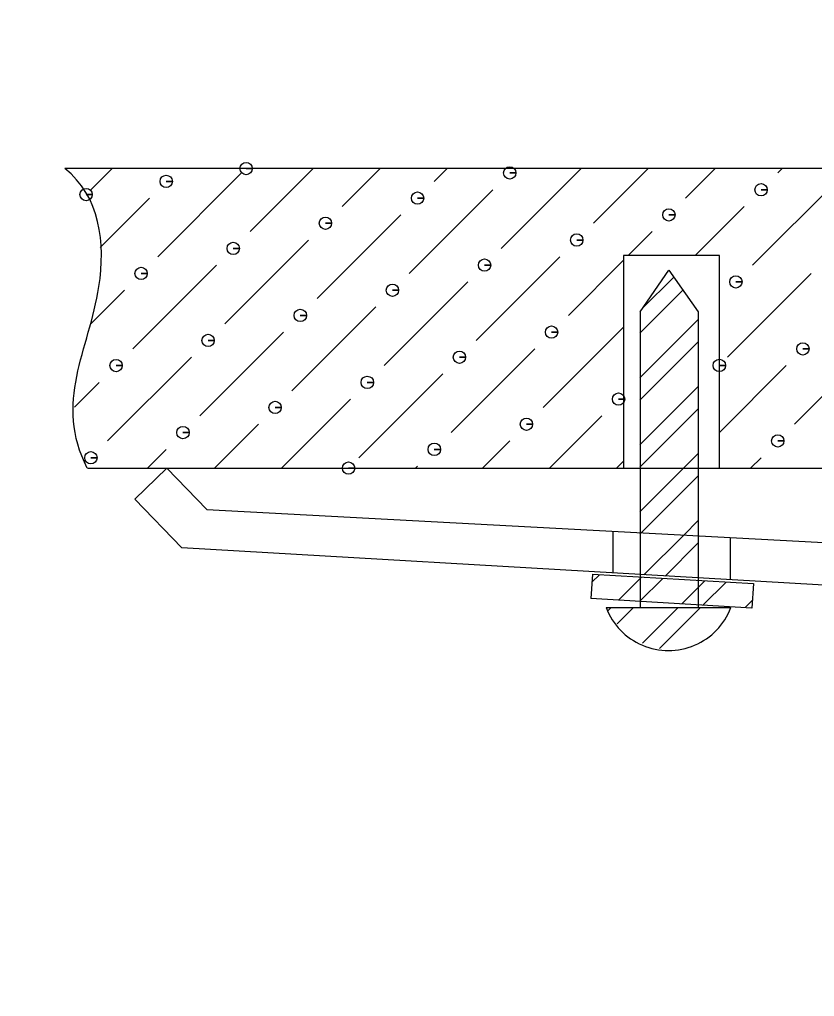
# Model space of a CAD drawing. Header units: millimetres. Extents: x 134 to 1547, y 290 to 1281.
# Drawn here: x 1051.46 to 1077.65, y 975.1 to 1007.29 of the extents above; entities that cross this region are included whole.
import ezdxf

# ---------------------------------------------------------------- set-up
doc = ezdxf.new("R2010")
doc.units = ezdxf.units.MM
doc.layers.add('細實線', color=1, linetype='Continuous', lineweight=13)
doc.styles.add('DIM', font='txt.shx', dxfattribs={"width": 0.7, "bigfont": 'chineset.shx'})
doc.dimstyles.new('mm+in', dxfattribs={"dimscale": 3, "dimtxt": 4, "dimasz": 2.5, "dimexe": 1.25, "dimexo": 0.625, "dimgap": 2, "dimtad": 1, "dimdec": 1, "dimtxsty": 'DIM', "dimcen": 0, "dimclrd": 1, "dimclre": 1, "dimclrt": 3, "dimadec": 0, "dimazin": 0, "dimtfac": 1, "dimtdec": 1, "dimtofl": 0, "dimtmove": 0, "dimatfit": 3, "dimfxl": 1, "dimlwd": -1, "dimarcsym": 0})

# ---------------------------------------------------------------- blocks, each defined once
blk = doc.blocks.new('*D27')
at = {"color": 1, "lineweight": -2}
for p, q in [((458.467, 819.569), (458.467, 1087.531)), ((1207.767, 819.569), (1207.767, 1087.531))]:
    blk.add_line(p, q, dxfattribs=at)
at = {"color": 1}
blk.add_line((467.217, 1083.156), (1199.017, 1083.156), dxfattribs=at)
for points in [[(467.217, 1084.615), (467.217, 1081.698), (458.467, 1083.156)], [(1199.017, 1081.698), (1199.017, 1084.615), (1207.767, 1083.156)]]:
    blk.add_solid(points, dxfattribs=at)
at = {"layer": 'Defpoints', "color": 0}
for p in [(1207.767, 1083.156), (458.467, 817.381), (1207.767, 817.381)]:
    blk.add_point(p, dxfattribs=at)
at = {"color": 3, "insert": (824.276, 1097.156), "char_height": 14, "attachment_point": 5, "style": 'DIM'}
blk.add_mtext('749.3mm [29 1/2"]', dxfattribs=at)
blk = doc.blocks.new('*D28')
at = {"color": 1, "lineweight": -2}
for p, q in [((452.117, 819.569), (452.117, 1133.93)), ((1214.117, 819.569), (1214.117, 1133.93))]:
    blk.add_line(p, q, dxfattribs=at)
at = {"color": 1}
blk.add_line((460.867, 1129.555), (1205.367, 1129.555), dxfattribs=at)
for points in [[(460.867, 1131.013), (460.867, 1128.096), (452.117, 1129.555)], [(1205.367, 1128.096), (1205.367, 1131.013), (1214.117, 1129.555)]]:
    blk.add_solid(points, dxfattribs=at)
at = {"layer": 'Defpoints', "color": 0}
for p in [(1214.117, 1129.555), (452.117, 817.381), (1214.117, 817.381)]:
    blk.add_point(p, dxfattribs=at)
at = {"color": 3, "insert": (825.75, 1143.555), "char_height": 14, "attachment_point": 5, "style": 'DIM'}
blk.add_mtext('762mm [30"]', dxfattribs=at)
blk = doc.blocks.new('*D29')
at = {"color": 1, "lineweight": -2}
for p, q in [((445.767, 819.569), (445.767, 1198.34)), ((1220.467, 819.569), (1220.467, 1198.34))]:
    blk.add_line(p, q, dxfattribs=at)
at = {"color": 1}
blk.add_line((454.517, 1193.965), (1211.717, 1193.965), dxfattribs=at)
for points in [[(454.517, 1195.423), (454.517, 1192.506), (445.767, 1193.965)], [(1211.717, 1192.506), (1211.717, 1195.423), (1220.467, 1193.965)]]:
    blk.add_solid(points, dxfattribs=at)
at = {"layer": 'Defpoints', "color": 0}
for p in [(1220.467, 1193.965), (445.767, 817.381), (1220.467, 817.381)]:
    blk.add_point(p, dxfattribs=at)
at = {"color": 3, "insert": (844.093, 1207.965), "char_height": 14, "attachment_point": 5, "style": 'DIM'}
blk.add_mtext('774.7mm [30 1/2"]', dxfattribs=at)

msp = doc.modelspace()

# ---------------------------------------------------------------- linework, layer by layer
at = {"layer": '細實線'}
for points, knots in [([(1058.92469, 1002.38044), (1058.92469, 1002.38044), (1059.12802, 1002.38044), (1059.12802, 1002.38044), (1059.12802, 1002.38044), (1059.12802, 1002.49222), (1059.03686, 1002.58378), (1058.92469, 1002.58378), (1058.92469, 1002.58378), (1058.81292, 1002.58378), (1058.72176, 1002.49222), (1058.72176, 1002.38044), (1058.72176, 1002.38044), (1058.72176, 1002.26827), (1058.81292, 1002.17711), (1058.92469, 1002.17711), (1058.92469, 1002.17711), (1059.03686, 1002.17711), (1059.12802, 1002.26827), (1059.12802, 1002.38044), (1059.12802, 1002.38044), (1059.12802, 1002.38044), (1058.92469, 1002.38044), (1058.92469, 1002.38044)], [0, 0, 0, 0, 0.14285714, 0.14285714, 0.14285714, 0.14285715, 0.28571429, 0.28571429, 0.28571429, 0.2857143, 0.42857143, 0.42857143, 0.42857143, 0.42857144, 0.57142857, 0.57142857, 0.57142857, 0.57142858, 0.71428571, 0.71428571, 0.71428571, 0.71428572, 1, 1, 1, 1]), ([(1053.69434, 992.50991), (1052.58057, 994.65342), (1053.75736, 996.41841), (1054.07762, 998.49295), (1054.07762, 998.49295), (1054.2972, 999.91469), (1054.11329, 1001.48388), (1052.95275, 1002.37846)], [0, 0, 0, 0, 0.33333333, 0.33333333, 0.33333333, 0.33333334, 1, 1, 1, 1]), ([(1056.29485, 1001.95793), (1056.29485, 1001.95793), (1056.49818, 1001.95793), (1056.49818, 1001.95793), (1056.49818, 1001.95793), (1056.49818, 1002.0697), (1056.40702, 1002.16126), (1056.29485, 1002.16126), (1056.29485, 1002.16126), (1056.18308, 1002.16126), (1056.09191, 1002.0697), (1056.09191, 1001.95793), (1056.09191, 1001.95793), (1056.09191, 1001.84615), (1056.18308, 1001.75459), (1056.29485, 1001.75459), (1056.29485, 1001.75459), (1056.40702, 1001.75459), (1056.49818, 1001.84615), (1056.49818, 1001.95793), (1056.49818, 1001.95793), (1056.49818, 1001.95793), (1056.29485, 1001.95793), (1056.29485, 1001.95793)], [0, 0, 0, 0, 0.14285714, 0.14285714, 0.14285714, 0.14285715, 0.28571429, 0.28571429, 0.28571429, 0.2857143, 0.42857143, 0.42857143, 0.42857143, 0.42857144, 0.57142857, 0.57142857, 0.57142857, 0.57142858, 0.71428571, 0.71428571, 0.71428571, 0.71428572, 1, 1, 1, 1]), ([(1067.60932, 1002.23379), (1067.60932, 1002.23379), (1067.81225, 1002.23379), (1067.81225, 1002.23379), (1067.81225, 1002.23379), (1067.81225, 1002.34596), (1067.72109, 1002.43712), (1067.60932, 1002.43712), (1067.60932, 1002.43712), (1067.49715, 1002.43712), (1067.40598, 1002.34596), (1067.40598, 1002.23379), (1067.40598, 1002.23379), (1067.40598, 1002.12202), (1067.49715, 1002.03086), (1067.60932, 1002.03086), (1067.60932, 1002.03086), (1067.72109, 1002.03086), (1067.81225, 1002.12202), (1067.81225, 1002.23379), (1067.81225, 1002.23379), (1067.81225, 1002.23379), (1067.60932, 1002.23379), (1067.60932, 1002.23379)], [0, 0, 0, 0, 0.14285714, 0.14285714, 0.14285714, 0.14285715, 0.28571429, 0.28571429, 0.28571429, 0.2857143, 0.42857143, 0.42857143, 0.42857143, 0.42857144, 0.57142857, 0.57142857, 0.57142857, 0.57142858, 0.71428571, 0.71428571, 0.71428571, 0.71428572, 1, 1, 1, 1]), ([(1075.88847, 1001.68166), (1075.88847, 1001.68166), (1076.0918, 1001.68166), (1076.0918, 1001.68166), (1076.0918, 1001.68166), (1076.0918, 1001.79344), (1076.00024, 1001.8846), (1075.88847, 1001.8846), (1075.88847, 1001.8846), (1075.7763, 1001.8846), (1075.68513, 1001.79344), (1075.68513, 1001.68166), (1075.68513, 1001.68166), (1075.68513, 1001.56949), (1075.7763, 1001.47833), (1075.88847, 1001.47833), (1075.88847, 1001.47833), (1076.00024, 1001.47833), (1076.0918, 1001.56949), (1076.0918, 1001.68166), (1076.0918, 1001.68166), (1076.0918, 1001.68166), (1075.88847, 1001.68166), (1075.88847, 1001.68166)], [0, 0, 0, 0, 0.14285714, 0.14285714, 0.14285714, 0.14285715, 0.28571429, 0.28571429, 0.28571429, 0.2857143, 0.42857143, 0.42857143, 0.42857143, 0.42857144, 0.57142857, 0.57142857, 0.57142857, 0.57142858, 0.71428571, 0.71428571, 0.71428571, 0.71428572, 1, 1, 1, 1]), ([(1053.65232, 1001.52193), (1053.65232, 1001.52193), (1053.85565, 1001.52193), (1053.85565, 1001.52193), (1053.85565, 1001.52193), (1053.85565, 1001.6341), (1053.7641, 1001.72526), (1053.65232, 1001.72526), (1053.65232, 1001.72526), (1053.54015, 1001.72526), (1053.44899, 1001.6341), (1053.44899, 1001.52193), (1053.44899, 1001.52193), (1053.44899, 1001.41016), (1053.54015, 1001.31899), (1053.65232, 1001.31899), (1053.65232, 1001.31899), (1053.7641, 1001.31899), (1053.85565, 1001.41016), (1053.85565, 1001.52193), (1053.85565, 1001.52193), (1053.85565, 1001.52193), (1053.65232, 1001.52193), (1053.65232, 1001.52193)], [0, 0, 0, 0, 0.14285714, 0.14285714, 0.14285714, 0.14285715, 0.28571429, 0.28571429, 0.28571429, 0.2857143, 0.42857143, 0.42857143, 0.42857143, 0.42857144, 0.57142857, 0.57142857, 0.57142857, 0.57142858, 0.71428571, 0.71428571, 0.71428571, 0.71428572, 1, 1, 1, 1]), ([(1064.57281, 1001.405), (1064.57281, 1001.405), (1064.77614, 1001.405), (1064.77614, 1001.405), (1064.77614, 1001.405), (1064.77614, 1001.51717), (1064.68498, 1001.60834), (1064.57281, 1001.60834), (1064.57281, 1001.60834), (1064.46104, 1001.60834), (1064.36987, 1001.51717), (1064.36987, 1001.405), (1064.36987, 1001.405), (1064.36987, 1001.29323), (1064.46104, 1001.20167), (1064.57281, 1001.20167), (1064.57281, 1001.20167), (1064.68498, 1001.20167), (1064.77614, 1001.29323), (1064.77614, 1001.405), (1064.77614, 1001.405), (1064.77614, 1001.405), (1064.57281, 1001.405), (1064.57281, 1001.405)], [0, 0, 0, 0, 0.14285714, 0.14285714, 0.14285714, 0.14285715, 0.28571429, 0.28571429, 0.28571429, 0.2857143, 0.42857143, 0.42857143, 0.42857143, 0.42857144, 0.57142857, 0.57142857, 0.57142857, 0.57142858, 0.71428571, 0.71428571, 0.71428571, 0.71428572, 1, 1, 1, 1]), ([(1072.85236, 1000.85406), (1072.85236, 1000.85406), (1073.05529, 1000.85406), (1073.05529, 1000.85406), (1073.05529, 1000.85406), (1073.05529, 1000.96584), (1072.96413, 1001.057), (1072.85236, 1001.057), (1072.85236, 1001.057), (1072.74019, 1001.057), (1072.64902, 1000.96584), (1072.64902, 1000.85406), (1072.64902, 1000.85406), (1072.64902, 1000.7419), (1072.74019, 1000.65073), (1072.85236, 1000.65073), (1072.85236, 1000.65073), (1072.96413, 1000.65073), (1073.05529, 1000.7419), (1073.05529, 1000.85406), (1073.05529, 1000.85406), (1073.05529, 1000.85406), (1072.85236, 1000.85406), (1072.85236, 1000.85406)], [0, 0, 0, 0, 0.14285714, 0.14285714, 0.14285714, 0.14285715, 0.28571429, 0.28571429, 0.28571429, 0.2857143, 0.42857143, 0.42857143, 0.42857143, 0.42857144, 0.57142857, 0.57142857, 0.57142857, 0.57142858, 0.71428571, 0.71428571, 0.71428571, 0.71428572, 1, 1, 1, 1]), ([(1061.53868, 1000.5786), (1061.53868, 1000.5786), (1061.74162, 1000.5786), (1061.74162, 1000.5786), (1061.74162, 1000.5786), (1061.74162, 1000.68997), (1061.65045, 1000.78153), (1061.53868, 1000.78153), (1061.53868, 1000.78153), (1061.42651, 1000.78153), (1061.33535, 1000.68997), (1061.33535, 1000.5786), (1061.33535, 1000.5786), (1061.33535, 1000.46603), (1061.42651, 1000.37487), (1061.53868, 1000.37487), (1061.53868, 1000.37487), (1061.65045, 1000.37487), (1061.74162, 1000.46603), (1061.74162, 1000.5786), (1061.74162, 1000.5786), (1061.74162, 1000.5786), (1061.53868, 1000.5786), (1061.53868, 1000.5786)], [0, 0, 0, 0, 0.14285714, 0.14285714, 0.14285714, 0.14285715, 0.28571429, 0.28571429, 0.28571429, 0.2857143, 0.42857143, 0.42857143, 0.42857143, 0.42857144, 0.57142857, 0.57142857, 0.57142857, 0.57142858, 0.71428571, 0.71428571, 0.71428571, 0.71428572, 1, 1, 1, 1]), ([(1069.81664, 1000.02528), (1069.81664, 1000.02528), (1070.01958, 1000.02528), (1070.01958, 1000.02528), (1070.01958, 1000.02528), (1070.01958, 1000.13705), (1069.92841, 1000.22821), (1069.81664, 1000.22821), (1069.81664, 1000.22821), (1069.70447, 1000.22821), (1069.61331, 1000.13705), (1069.61331, 1000.02528), (1069.61331, 1000.02528), (1069.61331, 999.91311), (1069.70447, 999.82195), (1069.81664, 999.82195), (1069.81664, 999.82195), (1069.92841, 999.82195), (1070.01958, 999.91311), (1070.01958, 1000.02528), (1070.01958, 1000.02528), (1070.01958, 1000.02528), (1069.81664, 1000.02528), (1069.81664, 1000.02528)], [0, 0, 0, 0, 0.14285714, 0.14285714, 0.14285714, 0.14285715, 0.28571429, 0.28571429, 0.28571429, 0.2857143, 0.42857143, 0.42857143, 0.42857143, 0.42857144, 0.57142857, 0.57142857, 0.57142857, 0.57142858, 0.71428571, 0.71428571, 0.71428571, 0.71428572, 1, 1, 1, 1]), ([(1058.50257, 999.74902), (1058.50257, 999.74902), (1058.7055, 999.74902), (1058.7055, 999.74902), (1058.7055, 999.74902), (1058.7055, 999.86079), (1058.61434, 999.95235), (1058.50257, 999.95235), (1058.50257, 999.95235), (1058.3904, 999.95235), (1058.29924, 999.86079), (1058.29924, 999.74902), (1058.29924, 999.74902), (1058.29924, 999.63685), (1058.3904, 999.54608), (1058.50257, 999.54608), (1058.50257, 999.54608), (1058.61434, 999.54608), (1058.7055, 999.63685), (1058.7055, 999.74902), (1058.7055, 999.74902), (1058.7055, 999.74902), (1058.50257, 999.74902), (1058.50257, 999.74902)], [0, 0, 0, 0, 0.14285714, 0.14285714, 0.14285714, 0.14285715, 0.28571429, 0.28571429, 0.28571429, 0.2857143, 0.42857143, 0.42857143, 0.42857143, 0.42857144, 0.57142857, 0.57142857, 0.57142857, 0.57142858, 0.71428571, 0.71428571, 0.71428571, 0.71428572, 1, 1, 1, 1]), ([(1066.78172, 999.19808), (1066.78172, 999.19808), (1066.98505, 999.19808), (1066.98505, 999.19808), (1066.98505, 999.19808), (1066.98505, 999.31025), (1066.89349, 999.40141), (1066.78172, 999.40141), (1066.78172, 999.40141), (1066.66955, 999.40141), (1066.57839, 999.31025), (1066.57839, 999.19808), (1066.57839, 999.19808), (1066.57839, 999.0863), (1066.66955, 998.99514), (1066.78172, 998.99514), (1066.78172, 998.99514), (1066.89349, 998.99514), (1066.98505, 999.0863), (1066.98505, 999.19808), (1066.98505, 999.19808), (1066.98505, 999.19808), (1066.78172, 999.19808), (1066.78172, 999.19808)], [0, 0, 0, 0, 0.14285714, 0.14285714, 0.14285714, 0.14285715, 0.28571429, 0.28571429, 0.28571429, 0.2857143, 0.42857143, 0.42857143, 0.42857143, 0.42857144, 0.57142857, 0.57142857, 0.57142857, 0.57142858, 0.71428571, 0.71428571, 0.71428571, 0.71428572, 1, 1, 1, 1]), ([(1055.46804, 998.92181), (1055.46804, 998.92181), (1055.67138, 998.92181), (1055.67138, 998.92181), (1055.67138, 998.92181), (1055.67138, 999.03359), (1055.57982, 999.12475), (1055.46804, 999.12475), (1055.46804, 999.12475), (1055.35587, 999.12475), (1055.26471, 999.03359), (1055.26471, 998.92181), (1055.26471, 998.92181), (1055.26471, 998.80964), (1055.35587, 998.71848), (1055.46804, 998.71848), (1055.46804, 998.71848), (1055.57982, 998.71848), (1055.67138, 998.80964), (1055.67138, 998.92181), (1055.67138, 998.92181), (1055.67138, 998.92181), (1055.46804, 998.92181), (1055.46804, 998.92181)], [0, 0, 0, 0, 0.14285714, 0.14285714, 0.14285714, 0.14285715, 0.28571429, 0.28571429, 0.28571429, 0.2857143, 0.42857143, 0.42857143, 0.42857143, 0.42857144, 0.57142857, 0.57142857, 0.57142857, 0.57142858, 0.71428571, 0.71428571, 0.71428571, 0.71428572, 1, 1, 1, 1]), ([(1075.05928, 998.64516), (1075.05928, 998.64516), (1075.26222, 998.64516), (1075.26222, 998.64516), (1075.26222, 998.64516), (1075.26222, 998.75732), (1075.17106, 998.84849), (1075.05928, 998.84849), (1075.05928, 998.84849), (1074.94711, 998.84849), (1074.85595, 998.75732), (1074.85595, 998.64516), (1074.85595, 998.64516), (1074.85595, 998.53338), (1074.94711, 998.44222), (1075.05928, 998.44222), (1075.05928, 998.44222), (1075.17106, 998.44222), (1075.26222, 998.53338), (1075.26222, 998.64516), (1075.26222, 998.64516), (1075.26222, 998.64516), (1075.05928, 998.64516), (1075.05928, 998.64516)], [0, 0, 0, 0, 0.14285714, 0.14285714, 0.14285714, 0.14285715, 0.28571429, 0.28571429, 0.28571429, 0.2857143, 0.42857143, 0.42857143, 0.42857143, 0.42857144, 0.57142857, 0.57142857, 0.57142857, 0.57142858, 0.71428571, 0.71428571, 0.71428571, 0.71428572, 1, 1, 1, 1]), ([(1063.74561, 998.36889), (1063.74561, 998.36889), (1063.94854, 998.36889), (1063.94854, 998.36889), (1063.94854, 998.36889), (1063.94854, 998.48067), (1063.85738, 998.57183), (1063.74561, 998.57183), (1063.74561, 998.57183), (1063.63344, 998.57183), (1063.54228, 998.48067), (1063.54228, 998.36889), (1063.54228, 998.36889), (1063.54228, 998.25672), (1063.63344, 998.16556), (1063.74561, 998.16556), (1063.74561, 998.16556), (1063.85738, 998.16556), (1063.94854, 998.25672), (1063.94854, 998.36889), (1063.94854, 998.36889), (1063.94854, 998.36889), (1063.74561, 998.36889), (1063.74561, 998.36889)], [0, 0, 0, 0, 0.14285714, 0.14285714, 0.14285714, 0.14285715, 0.28571429, 0.28571429, 0.28571429, 0.2857143, 0.42857143, 0.42857143, 0.42857143, 0.42857144, 0.57142857, 0.57142857, 0.57142857, 0.57142858, 0.71428571, 0.71428571, 0.71428571, 0.71428572, 1, 1, 1, 1]), ([(1060.71108, 997.54169), (1060.71108, 997.54169), (1060.91441, 997.54169), (1060.91441, 997.54169), (1060.91441, 997.54169), (1060.91441, 997.65386), (1060.82325, 997.74502), (1060.71108, 997.74502), (1060.71108, 997.74502), (1060.59931, 997.74502), (1060.50775, 997.65386), (1060.50775, 997.54169), (1060.50775, 997.54169), (1060.50775, 997.42992), (1060.59931, 997.33876), (1060.71108, 997.33876), (1060.71108, 997.33876), (1060.82325, 997.33876), (1060.91441, 997.42992), (1060.91441, 997.54169), (1060.91441, 997.54169), (1060.91441, 997.54169), (1060.71108, 997.54169), (1060.71108, 997.54169)], [0, 0, 0, 0, 0.14285714, 0.14285714, 0.14285714, 0.14285715, 0.28571429, 0.28571429, 0.28571429, 0.2857143, 0.42857143, 0.42857143, 0.42857143, 0.42857144, 0.57142857, 0.57142857, 0.57142857, 0.57142858, 0.71428571, 0.71428571, 0.71428571, 0.71428572, 1, 1, 1, 1]), ([(1068.98904, 996.99075), (1068.98904, 996.99075), (1069.19238, 996.99075), (1069.19238, 996.99075), (1069.19238, 996.99075), (1069.19238, 997.10292), (1069.10082, 997.19408), (1068.98904, 997.19408), (1068.98904, 997.19408), (1068.87727, 997.19408), (1068.78571, 997.10292), (1068.78571, 996.99075), (1068.78571, 996.99075), (1068.78571, 996.87898), (1068.87727, 996.78742), (1068.98904, 996.78742), (1068.98904, 996.78742), (1069.10082, 996.78742), (1069.19238, 996.87898), (1069.19238, 996.99075), (1069.19238, 996.99075), (1069.19238, 996.99075), (1068.98904, 996.99075), (1068.98904, 996.99075)], [0, 0, 0, 0, 0.14285714, 0.14285714, 0.14285714, 0.14285715, 0.28571429, 0.28571429, 0.28571429, 0.2857143, 0.42857143, 0.42857143, 0.42857143, 0.42857144, 0.57142857, 0.57142857, 0.57142857, 0.57142858, 0.71428571, 0.71428571, 0.71428571, 0.71428572, 1, 1, 1, 1]), ([(1057.67497, 996.71449), (1057.67497, 996.71449), (1057.87791, 996.71449), (1057.87791, 996.71449), (1057.87791, 996.71449), (1057.87791, 996.82626), (1057.78674, 996.91743), (1057.67497, 996.91743), (1057.67497, 996.91743), (1057.5628, 996.91743), (1057.47164, 996.82626), (1057.47164, 996.71449), (1057.47164, 996.71449), (1057.47164, 996.60232), (1057.5628, 996.51116), (1057.67497, 996.51116), (1057.67497, 996.51116), (1057.78674, 996.51116), (1057.87791, 996.60232), (1057.87791, 996.71449), (1057.87791, 996.71449), (1057.87791, 996.71449), (1057.67497, 996.71449), (1057.67497, 996.71449)], [0, 0, 0, 0, 0.14285714, 0.14285714, 0.14285714, 0.14285715, 0.28571429, 0.28571429, 0.28571429, 0.2857143, 0.42857143, 0.42857143, 0.42857143, 0.42857144, 0.57142857, 0.57142857, 0.57142857, 0.57142858, 0.71428571, 0.71428571, 0.71428571, 0.71428572, 1, 1, 1, 1]), ([(1065.95293, 996.16197), (1065.95293, 996.16197), (1066.15587, 996.16197), (1066.15587, 996.16197), (1066.15587, 996.16197), (1066.15587, 996.27374), (1066.06471, 996.3653), (1065.95293, 996.3653), (1065.95293, 996.3653), (1065.84076, 996.3653), (1065.7496, 996.27374), (1065.7496, 996.16197), (1065.7496, 996.16197), (1065.7496, 996.0498), (1065.84076, 995.95863), (1065.95293, 995.95863), (1065.95293, 995.95863), (1066.06471, 995.95863), (1066.15587, 996.0498), (1066.15587, 996.16197), (1066.15587, 996.16197), (1066.15587, 996.16197), (1065.95293, 996.16197), (1065.95293, 996.16197)], [0, 0, 0, 0, 0.14285714, 0.14285714, 0.14285714, 0.14285715, 0.28571429, 0.28571429, 0.28571429, 0.2857143, 0.42857143, 0.42857143, 0.42857143, 0.42857144, 0.57142857, 0.57142857, 0.57142857, 0.57142858, 0.71428571, 0.71428571, 0.71428571, 0.71428572, 1, 1, 1, 1]), ([(1077.26661, 996.43783), (1077.26661, 996.43783), (1077.46954, 996.43783), (1077.46954, 996.43783), (1077.46954, 996.43783), (1077.46954, 996.55), (1077.37838, 996.64116), (1077.26661, 996.64116), (1077.26661, 996.64116), (1077.15444, 996.64116), (1077.06328, 996.55), (1077.06328, 996.43783), (1077.06328, 996.43783), (1077.06328, 996.32606), (1077.15444, 996.2349), (1077.26661, 996.2349), (1077.26661, 996.2349), (1077.37838, 996.2349), (1077.46954, 996.32606), (1077.46954, 996.43783), (1077.46954, 996.43783), (1077.46954, 996.43783), (1077.26661, 996.43783), (1077.26661, 996.43783)], [0, 0, 0, 0, 0.14285714, 0.14285714, 0.14285714, 0.14285715, 0.28571429, 0.28571429, 0.28571429, 0.2857143, 0.42857143, 0.42857143, 0.42857143, 0.42857144, 0.57142857, 0.57142857, 0.57142857, 0.57142858, 0.71428571, 0.71428571, 0.71428571, 0.71428572, 1, 1, 1, 1]), ([(1054.64045, 995.88689), (1054.64045, 995.88689), (1054.84378, 995.88689), (1054.84378, 995.88689), (1054.84378, 995.88689), (1054.84378, 995.99867), (1054.75261, 996.09022), (1054.64045, 996.09022), (1054.64045, 996.09022), (1054.52867, 996.09022), (1054.43751, 995.99867), (1054.43751, 995.88689), (1054.43751, 995.88689), (1054.43751, 995.77512), (1054.52867, 995.68356), (1054.64045, 995.68356), (1054.64045, 995.68356), (1054.75261, 995.68356), (1054.84378, 995.77512), (1054.84378, 995.88689), (1054.84378, 995.88689), (1054.84378, 995.88689), (1054.64045, 995.88689), (1054.64045, 995.88689)], [0, 0, 0, 0, 0.14285714, 0.14285714, 0.14285714, 0.14285715, 0.28571429, 0.28571429, 0.28571429, 0.2857143, 0.42857143, 0.42857143, 0.42857143, 0.42857144, 0.57142857, 0.57142857, 0.57142857, 0.57142858, 0.71428571, 0.71428571, 0.71428571, 0.71428572, 1, 1, 1, 1]), ([(1074.51508, 995.89363), (1074.51508, 995.89363), (1074.71802, 995.89363), (1074.71802, 995.89363), (1074.71802, 995.89363), (1074.71802, 996.0058), (1074.62686, 996.09696), (1074.51508, 996.09696), (1074.51508, 996.09696), (1074.40291, 996.09696), (1074.31175, 996.0058), (1074.31175, 995.89363), (1074.31175, 995.89363), (1074.31175, 995.78186), (1074.40291, 995.69069), (1074.51508, 995.69069), (1074.51508, 995.69069), (1074.62686, 995.69069), (1074.71802, 995.78186), (1074.71802, 995.89363), (1074.71802, 995.89363), (1074.71802, 995.89363), (1074.51508, 995.89363), (1074.51508, 995.89363)], [0, 0, 0, 0, 0.14285714, 0.14285714, 0.14285714, 0.14285715, 0.28571429, 0.28571429, 0.28571429, 0.2857143, 0.42857143, 0.42857143, 0.42857143, 0.42857144, 0.57142857, 0.57142857, 0.57142857, 0.57142858, 0.71428571, 0.71428571, 0.71428571, 0.71428572, 1, 1, 1, 1]), ([(1062.91841, 995.33437), (1062.91841, 995.33437), (1063.12174, 995.33437), (1063.12174, 995.33437), (1063.12174, 995.33437), (1063.12174, 995.44654), (1063.03058, 995.5377), (1062.91841, 995.5377), (1062.91841, 995.5377), (1062.80663, 995.5377), (1062.71547, 995.44654), (1062.71547, 995.33437), (1062.71547, 995.33437), (1062.71547, 995.22259), (1062.80663, 995.13143), (1062.91841, 995.13143), (1062.91841, 995.13143), (1063.03058, 995.13143), (1063.12174, 995.22259), (1063.12174, 995.33437), (1063.12174, 995.33437), (1063.12174, 995.33437), (1062.91841, 995.33437), (1062.91841, 995.33437)], [0, 0, 0, 0, 0.14285714, 0.14285714, 0.14285714, 0.14285715, 0.28571429, 0.28571429, 0.28571429, 0.2857143, 0.42857143, 0.42857143, 0.42857143, 0.42857144, 0.57142857, 0.57142857, 0.57142857, 0.57142858, 0.71428571, 0.71428571, 0.71428571, 0.71428572, 1, 1, 1, 1]), ([(1071.19637, 994.78343), (1071.19637, 994.78343), (1071.3997, 994.78343), (1071.3997, 994.78343), (1071.3997, 994.78343), (1071.3997, 994.8956), (1071.30854, 994.98676), (1071.19637, 994.98676), (1071.19637, 994.98676), (1071.08459, 994.98676), (1070.99303, 994.8956), (1070.99303, 994.78343), (1070.99303, 994.78343), (1070.99303, 994.67165), (1071.08459, 994.5801), (1071.19637, 994.5801), (1071.19637, 994.5801), (1071.30854, 994.5801), (1071.3997, 994.67165), (1071.3997, 994.78343), (1071.3997, 994.78343), (1071.3997, 994.78343), (1071.19637, 994.78343), (1071.19637, 994.78343)], [0, 0, 0, 0, 0.14285714, 0.14285714, 0.14285714, 0.14285715, 0.28571429, 0.28571429, 0.28571429, 0.2857143, 0.42857143, 0.42857143, 0.42857143, 0.42857144, 0.57142857, 0.57142857, 0.57142857, 0.57142858, 0.71428571, 0.71428571, 0.71428571, 0.71428572, 1, 1, 1, 1]), ([(1059.8823, 994.50717), (1059.8823, 994.50717), (1060.08563, 994.50717), (1060.08563, 994.50717), (1060.08563, 994.50717), (1060.08563, 994.61894), (1059.99407, 994.7101), (1059.8823, 994.7101), (1059.8823, 994.7101), (1059.77013, 994.7101), (1059.67896, 994.61894), (1059.67896, 994.50717), (1059.67896, 994.50717), (1059.67896, 994.395), (1059.77013, 994.30383), (1059.8823, 994.30383), (1059.8823, 994.30383), (1059.99407, 994.30383), (1060.08563, 994.395), (1060.08563, 994.50717), (1060.08563, 994.50717), (1060.08563, 994.50717), (1059.8823, 994.50717), (1059.8823, 994.50717)], [0, 0, 0, 0, 0.14285714, 0.14285714, 0.14285714, 0.14285715, 0.28571429, 0.28571429, 0.28571429, 0.2857143, 0.42857143, 0.42857143, 0.42857143, 0.42857144, 0.57142857, 0.57142857, 0.57142857, 0.57142858, 0.71428571, 0.71428571, 0.71428571, 0.71428572, 1, 1, 1, 1]), ([(1068.16145, 993.95464), (1068.16145, 993.95464), (1068.36478, 993.95464), (1068.36478, 993.95464), (1068.36478, 993.95464), (1068.36478, 994.06641), (1068.27361, 994.15797), (1068.16145, 994.15797), (1068.16145, 994.15797), (1068.04967, 994.15797), (1067.95851, 994.06641), (1067.95851, 993.95464), (1067.95851, 993.95464), (1067.95851, 993.84247), (1068.04967, 993.75131), (1068.16145, 993.75131), (1068.16145, 993.75131), (1068.27361, 993.75131), (1068.36478, 993.84247), (1068.36478, 993.95464), (1068.36478, 993.95464), (1068.36478, 993.95464), (1068.16145, 993.95464), (1068.16145, 993.95464)], [0, 0, 0, 0, 0.14285714, 0.14285714, 0.14285714, 0.14285715, 0.28571429, 0.28571429, 0.28571429, 0.2857143, 0.42857143, 0.42857143, 0.42857143, 0.42857144, 0.57142857, 0.57142857, 0.57142857, 0.57142858, 0.71428571, 0.71428571, 0.71428571, 0.71428572, 1, 1, 1, 1]), ([(1056.84618, 993.67798), (1056.84618, 993.67798), (1057.04912, 993.67798), (1057.04912, 993.67798), (1057.04912, 993.67798), (1057.04912, 993.79015), (1056.95796, 993.88131), (1056.84618, 993.88131), (1056.84618, 993.88131), (1056.73401, 993.88131), (1056.64285, 993.79015), (1056.64285, 993.67798), (1056.64285, 993.67798), (1056.64285, 993.56621), (1056.73401, 993.47505), (1056.84618, 993.47505), (1056.84618, 993.47505), (1056.95796, 993.47505), (1057.04912, 993.56621), (1057.04912, 993.67798), (1057.04912, 993.67798), (1057.04912, 993.67798), (1056.84618, 993.67798), (1056.84618, 993.67798)], [0, 0, 0, 0, 0.14285714, 0.14285714, 0.14285714, 0.14285715, 0.28571429, 0.28571429, 0.28571429, 0.2857143, 0.42857143, 0.42857143, 0.42857143, 0.42857144, 0.57142857, 0.57142857, 0.57142857, 0.57142858, 0.71428571, 0.71428571, 0.71428571, 0.71428572, 1, 1, 1, 1]), ([(1076.43901, 993.4037), (1076.43901, 993.4037), (1076.64234, 993.4037), (1076.64234, 993.4037), (1076.64234, 993.4037), (1076.64234, 993.51548), (1076.55078, 993.60664), (1076.43901, 993.60664), (1076.43901, 993.60664), (1076.32724, 993.60664), (1076.23568, 993.51548), (1076.23568, 993.4037), (1076.23568, 993.4037), (1076.23568, 993.29153), (1076.32724, 993.20037), (1076.43901, 993.20037), (1076.43901, 993.20037), (1076.55078, 993.20037), (1076.64234, 993.29153), (1076.64234, 993.4037), (1076.64234, 993.4037), (1076.64234, 993.4037), (1076.43901, 993.4037), (1076.43901, 993.4037)], [0, 0, 0, 0, 0.14285714, 0.14285714, 0.14285714, 0.14285715, 0.28571429, 0.28571429, 0.28571429, 0.2857143, 0.42857143, 0.42857143, 0.42857143, 0.42857144, 0.57142857, 0.57142857, 0.57142857, 0.57142858, 0.71428571, 0.71428571, 0.71428571, 0.71428572, 1, 1, 1, 1]), ([(1065.12573, 993.12704), (1065.12573, 993.12704), (1065.32906, 993.12704), (1065.32906, 993.12704), (1065.32906, 993.12704), (1065.32906, 993.23921), (1065.2379, 993.33038), (1065.12573, 993.33038), (1065.12573, 993.33038), (1065.01396, 993.33038), (1064.92279, 993.23921), (1064.92279, 993.12704), (1064.92279, 993.12704), (1064.92279, 993.01527), (1065.01396, 992.92411), (1065.12573, 992.92411), (1065.12573, 992.92411), (1065.2379, 992.92411), (1065.32906, 993.01527), (1065.32906, 993.12704), (1065.32906, 993.12704), (1065.32906, 993.12704), (1065.12573, 993.12704), (1065.12573, 993.12704)], [0, 0, 0, 0, 0.14285714, 0.14285714, 0.14285714, 0.14285715, 0.28571429, 0.28571429, 0.28571429, 0.2857143, 0.42857143, 0.42857143, 0.42857143, 0.42857144, 0.57142857, 0.57142857, 0.57142857, 0.57142858, 0.71428571, 0.71428571, 0.71428571, 0.71428572, 1, 1, 1, 1]), ([(1053.81166, 992.85118), (1053.81166, 992.85118), (1054.01499, 992.85118), (1054.01499, 992.85118), (1054.01499, 992.85118), (1054.01499, 992.96295), (1053.92383, 993.05451), (1053.81166, 993.05451), (1053.81166, 993.05451), (1053.69989, 993.05451), (1053.60833, 992.96295), (1053.60833, 992.85118), (1053.60833, 992.85118), (1053.60833, 992.73901), (1053.69989, 992.64784), (1053.81166, 992.64784), (1053.81166, 992.64784), (1053.92383, 992.64784), (1054.01499, 992.73901), (1054.01499, 992.85118), (1054.01499, 992.85118), (1054.01499, 992.85118), (1053.81166, 992.85118), (1053.81166, 992.85118)], [0, 0, 0, 0, 0.14285714, 0.14285714, 0.14285714, 0.14285715, 0.28571429, 0.28571429, 0.28571429, 0.2857143, 0.42857143, 0.42857143, 0.42857143, 0.42857144, 0.57142857, 0.57142857, 0.57142857, 0.57142858, 0.71428571, 0.71428571, 0.71428571, 0.71428572, 1, 1, 1, 1]), ([(1062.30048, 992.50991), (1062.30048, 992.50991), (1062.50381, 992.50991), (1062.50381, 992.50991), (1062.50381, 992.50991), (1062.50381, 992.62169), (1062.41265, 992.71285), (1062.30048, 992.71285), (1062.30048, 992.71285), (1062.18871, 992.71285), (1062.09755, 992.62169), (1062.09755, 992.50991), (1062.09755, 992.50991), (1062.09755, 992.39774), (1062.18871, 992.30658), (1062.30048, 992.30658), (1062.30048, 992.30658), (1062.41265, 992.30658), (1062.50381, 992.39774), (1062.50381, 992.50991), (1062.50381, 992.50991), (1062.50381, 992.50991), (1062.30048, 992.50991), (1062.30048, 992.50991)], [0, 0, 0, 0, 0.14285714, 0.14285714, 0.14285714, 0.14285715, 0.28571429, 0.28571429, 0.28571429, 0.2857143, 0.42857143, 0.42857143, 0.42857143, 0.42857144, 0.57142857, 0.57142857, 0.57142857, 0.57142858, 0.71428571, 0.71428571, 0.71428571, 0.71428572, 1, 1, 1, 1]), ([(1070.78455, 987.90977), (1070.99938, 987.35249), (1071.42982, 986.90539), (1071.97918, 986.67154), (1071.97918, 986.67154), (1072.52893, 986.43928), (1073.14923, 986.43928), (1073.70056, 986.67154), (1073.70056, 986.67154), (1074.24992, 986.90539), (1074.68036, 987.35249), (1074.89519, 987.90977)], [0, 0, 0, 0, 0.25, 0.25, 0.25, 0.25000001, 0.5, 0.5, 0.5, 0.50000001, 1, 1, 1, 1])]:
    msp.add_open_spline(points, degree=3, knots=knots, dxfattribs=at)
for points in [[(1092.34649, 1002.38044), (1092.34649, 1002.38044), (1052.95473, 1002.38044), (1052.95473, 1002.38044)], [(1053.81126, 1001.68166), (1053.81126, 1001.68166), (1054.51004, 1002.38044), (1054.51004, 1002.38044)], [(1056.01819, 999.47394), (1056.01819, 999.47394), (1058.77843, 1002.23379), (1058.77843, 1002.23379)], [(1059.0543, 1000.30154), (1059.0543, 1000.30154), (1061.1332, 1002.38044), (1061.1332, 1002.38044)], [(1062.09041, 1001.12914), (1062.09041, 1001.12914), (1063.34053, 1002.38044), (1063.34053, 1002.38044)], [(1065.12533, 1001.95793), (1065.12533, 1001.95793), (1065.54785, 1002.38044), (1065.54785, 1002.38044)], [(1067.33226, 999.74902), (1067.33226, 999.74902), (1069.9621, 1002.38044), (1069.9621, 1002.38044)], [(1070.36837, 1000.5786), (1070.36837, 1000.5786), (1072.17101, 1002.38044), (1072.17101, 1002.38044)], [(1073.40329, 1001.405), (1073.40329, 1001.405), (1074.37834, 1002.38044), (1074.37834, 1002.38044)], [(1076.43901, 1002.23379), (1076.43901, 1002.23379), (1076.58566, 1002.38044), (1076.58566, 1002.38044)], [(1075.6122, 999.19808), (1075.6122, 999.19808), (1078.37007, 1001.95793), (1078.37007, 1001.95793)], [(1064.29615, 998.92181), (1064.29615, 998.92181), (1067.0564, 1001.68166), (1067.0564, 1001.68166)], [(1054.11804, 999.78152), (1054.11804, 999.78152), (1055.74232, 1001.405), (1055.74232, 1001.405)], [(1073.7184, 999.5116), (1073.7184, 999.5116), (1075.33555, 1001.12914), (1075.33555, 1001.12914)], [(1061.26162, 998.09422), (1061.26162, 998.09422), (1064.02147, 1000.85406), (1064.02147, 1000.85406)], [(1071.51108, 999.5116), (1071.51108, 999.5116), (1072.29943, 1000.30154), (1072.29943, 1000.30154)], [(1058.22551, 997.26543), (1058.22551, 997.26543), (1060.98536, 1000.02528), (1060.98536, 1000.02528)], [(1066.50506, 996.71449), (1066.50506, 996.71449), (1069.26491, 999.47394), (1069.26491, 999.47394)], [(1069.54157, 997.54169), (1069.54157, 997.54169), (1071.35531, 999.35583), (1071.35531, 999.35583)], [(1074.51825, 999.5116), (1074.51825, 999.5116), (1071.35689, 999.5116), (1071.35689, 999.5116)], [(1071.35689, 999.5116), (1071.35689, 999.5116), (1071.35689, 992.50991), (1071.35689, 992.50991)], [(1074.51825, 992.50991), (1074.51825, 992.50991), (1074.51825, 999.5116), (1074.51825, 999.5116)], [(1055.19099, 996.43783), (1055.19099, 996.43783), (1057.94886, 999.19808), (1057.94886, 999.19808)], [(1071.90149, 997.65901), (1071.90149, 997.65901), (1072.84918, 999.03676), (1072.84918, 999.03676)], [(1072.84918, 999.03676), (1072.84918, 999.03676), (1073.82066, 997.65901), (1073.82066, 997.65901)], [(1063.46895, 995.88689), (1063.46895, 995.88689), (1066.2288, 998.64516), (1066.2288, 998.64516)], [(1071.97442, 997.76762), (1071.97442, 997.76762), (1073.0113, 998.80489), (1073.0113, 998.80489)], [(1074.78302, 996.16197), (1074.78302, 996.16197), (1077.54287, 998.92181), (1077.54287, 998.92181)], [(1053.80809, 997.26384), (1053.80809, 997.26384), (1054.91473, 998.36889), (1054.91473, 998.36889)], [(1071.89792, 996.95667), (1071.89792, 996.95667), (1073.3153, 998.37206), (1073.3153, 998.37206)], [(1060.43403, 995.0581), (1060.43403, 995.0581), (1063.19427, 997.81795), (1063.19427, 997.81795)], [(1071.90149, 997.65901), (1071.90149, 997.65901), (1071.90149, 987.90977), (1071.90149, 987.90977)], [(1073.82066, 997.65901), (1073.82066, 997.65901), (1073.82066, 987.90977), (1073.82066, 987.90977)], [(1071.89792, 995.48419), (1071.89792, 995.48419), (1073.81947, 997.40495), (1073.81947, 997.40495)], [(1068.71199, 994.50717), (1068.71199, 994.50717), (1071.35531, 997.1485), (1071.35531, 997.1485)], [(1057.39831, 994.2309), (1057.39831, 994.2309), (1060.15816, 996.99075), (1060.15816, 996.99075)], [(1076.99193, 993.95464), (1076.99193, 993.95464), (1079.75019, 996.71449), (1079.75019, 996.71449)], [(1065.67588, 993.67798), (1065.67588, 993.67798), (1068.43771, 996.43783), (1068.43771, 996.43783)], [(1071.89792, 994.74934), (1071.89792, 994.74934), (1073.81947, 996.66891), (1073.81947, 996.66891)], [(1054.36379, 993.4037), (1054.36379, 993.4037), (1057.12205, 996.16197), (1057.12205, 996.16197)], [(1074.51508, 993.68631), (1074.51508, 993.68631), (1076.71527, 995.88689), (1076.71527, 995.88689)], [(1062.64175, 992.85118), (1062.64175, 992.85118), (1065.4012, 995.61103), (1065.4012, 995.61103)], [(1053.26785, 994.51549), (1053.26785, 994.51549), (1054.08713, 995.33437), (1054.08713, 995.33437)], [(1071.89792, 993.27687), (1071.89792, 993.27687), (1073.81947, 995.19802), (1073.81947, 995.19802)], [(1060.09316, 992.50991), (1060.09316, 992.50991), (1062.36509, 994.78343), (1062.36509, 994.78343)], [(1071.89792, 992.54043), (1071.89792, 992.54043), (1073.81947, 994.46198), (1073.81947, 994.46198)], [(1068.92364, 992.50991), (1068.92364, 992.50991), (1070.64503, 994.2309), (1070.64503, 994.2309)], [(1057.88425, 992.50991), (1057.88425, 992.50991), (1059.33096, 993.95464), (1059.33096, 993.95464)], [(1066.71473, 992.50991), (1066.71473, 992.50991), (1067.60852, 993.4037), (1067.60852, 993.4037)], [(1055.67732, 992.50991), (1055.67732, 992.50991), (1056.29445, 993.12704), (1056.29445, 993.12704)], [(1073.3379, 992.50793), (1073.3379, 992.50793), (1073.81947, 992.98871), (1073.81947, 992.98871)], [(1075.54522, 992.50991), (1075.54522, 992.50991), (1075.88847, 992.85118), (1075.88847, 992.85118)], [(1053.69751, 992.50991), (1053.69751, 992.50991), (1093.99455, 992.50991), (1093.99455, 992.50991)], [(1056.31586, 992.50991), (1056.31586, 992.50991), (1055.25758, 991.49048), (1055.25758, 991.49048)], [(1057.62899, 991.14604), (1057.62899, 991.14604), (1056.31586, 992.50991), (1056.31586, 992.50991)], [(1064.50741, 992.50991), (1064.50741, 992.50991), (1064.57241, 992.57452), (1064.57241, 992.57452)], [(1071.13097, 992.50991), (1071.13097, 992.50991), (1071.35531, 992.73227), (1071.35531, 992.73227)], [(1071.89951, 991.06954), (1071.89951, 991.06954), (1073.33988, 992.50991), (1073.33988, 992.50991)], [(1071.94509, 990.37869), (1071.94509, 990.37869), (1073.81947, 992.25466), (1073.81947, 992.25466)], [(1055.25758, 991.49048), (1055.25758, 991.49048), (1056.80972, 989.87809), (1056.80972, 989.87809)], [(1057.62899, 991.14604), (1057.62899, 991.14604), (1088.62745, 989.4849), (1088.62745, 989.4849)], [(1073.34107, 990.30417), (1073.34107, 990.30417), (1073.81947, 990.78218), (1073.81947, 990.78218)], [(1071.0073, 990.42903), (1071.0073, 990.42903), (1071.0073, 989.05247), (1071.0073, 989.05247)], [(1071.89951, 990.33509), (1071.89951, 990.33509), (1071.94509, 990.37869), (1071.94509, 990.37869)], [(1072.02991, 988.99262), (1072.02991, 988.99262), (1073.34107, 990.30417), (1073.34107, 990.30417)], [(1072.72512, 988.9514), (1072.72512, 988.9514), (1073.81947, 990.04733), (1073.81947, 990.04733)], [(1074.86943, 990.22252), (1074.86943, 990.22252), (1074.86943, 988.82813), (1074.86943, 988.82813)], [(1089.28778, 987.98825), (1089.28778, 987.98825), (1056.80813, 989.87809), (1056.80813, 989.87809)], [(1070.3331, 989.01006), (1070.3331, 989.01006), (1070.28553, 988.20743), (1070.28553, 988.20743)], [(1070.31843, 988.75203), (1070.31843, 988.75203), (1070.5618, 988.99698), (1070.5618, 988.99698)], [(1070.3331, 989.01006), (1070.3331, 989.01006), (1075.63797, 988.7013), (1075.63797, 988.7013)], [(1071.1928, 988.15551), (1071.1928, 988.15551), (1071.89951, 988.86222), (1071.89951, 988.86222)], [(1071.89951, 988.86222), (1071.89951, 988.86222), (1071.95341, 988.91612), (1071.95341, 988.91612)], [(1071.89951, 988.12578), (1071.89951, 988.12578), (1072.64902, 988.87569), (1072.64902, 988.87569)], [(1073.82066, 988.57644), (1073.82066, 988.57644), (1074.03866, 988.79404), (1074.03866, 988.79404)], [(1073.97484, 987.99459), (1073.97484, 987.99459), (1074.73585, 988.7552), (1074.73585, 988.7552)], [(1075.63797, 988.7013), (1075.63797, 988.7013), (1075.5908, 987.89827), (1075.5908, 987.89827)], [(1073.27805, 988.03343), (1073.27805, 988.03343), (1073.81947, 988.57446), (1073.81947, 988.57446)], [(1075.5908, 987.89827), (1075.5908, 987.89827), (1070.28553, 988.20743), (1070.28553, 988.20743)], [(1071.88841, 988.11469), (1071.88841, 988.11469), (1071.89951, 988.12777), (1071.89951, 988.12777)], [(1075.36488, 987.91294), (1075.36488, 987.91294), (1075.60547, 988.15353), (1075.60547, 988.15353)], [(1070.78296, 987.90977), (1070.78296, 987.90977), (1074.89361, 987.90977), (1074.89361, 987.90977)], [(1070.84955, 987.81385), (1070.84955, 987.81385), (1070.94706, 987.91175), (1070.94706, 987.91175)], [(1071.15197, 987.37984), (1071.15197, 987.37984), (1071.68349, 987.91175), (1071.68349, 987.91175)], [(1071.97918, 986.73654), (1071.97918, 986.73654), (1073.15597, 987.91175), (1073.15597, 987.91175)], [(1072.54161, 986.56254), (1072.54161, 986.56254), (1073.89201, 987.91175), (1073.89201, 987.91175)]]:
    msp.add_open_spline(points, degree=3, dxfattribs=at)

# ---------------------------------------------------------------- dimensions: what is measured, and where the dimension line sits
for base, p1, p2, picture, middle in [((1220.46697, 1193.96451), (445.76697, 817.38132), (1220.46697, 817.38132), '*D29', (844.09288, 1193.96451)), ((1214.11697, 1129.5547), (452.11697, 817.38132), (1214.11697, 817.38132), '*D28', (825.74976, 1129.5547)), ((1207.76697, 1083.15623), (458.46697, 817.38132), (1207.76697, 817.38132), '*D27', (824.27561, 1083.15623))]:
    dim = msp.add_linear_dim(base=base, p1=p1, p2=p2, dimstyle='mm+in', override={"dimscale": 3.5, "dimdsep": 46, "dimpost": 'mm'})
    dim.commit()
    dim.dimension.update_dxf_attribs({"geometry": picture, "text_midpoint": middle, "dimtype": 160})

doc.saveas('drawing.dxf')
